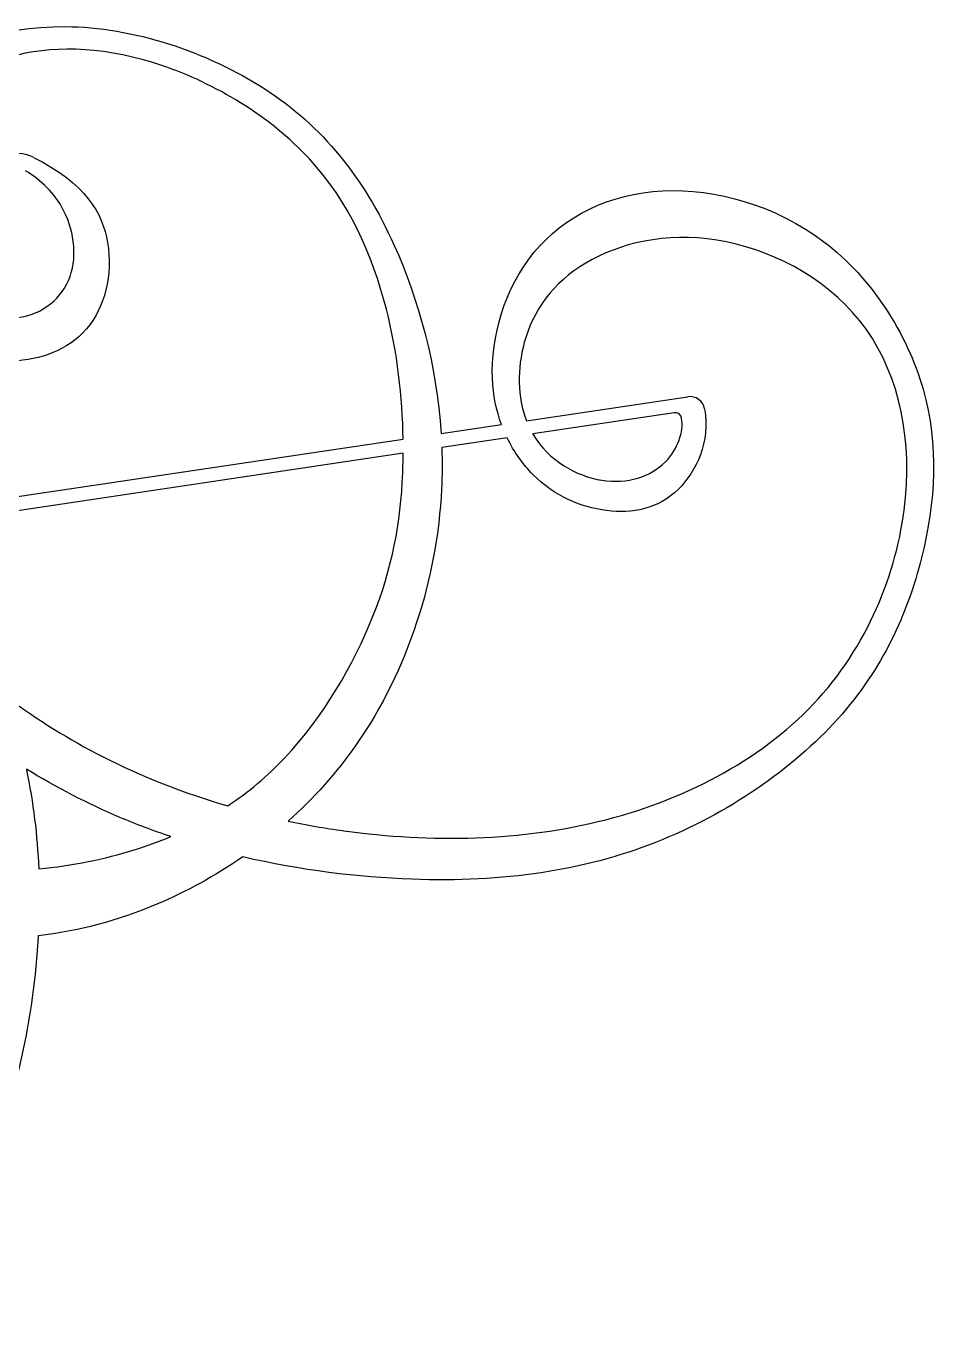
# Model space of a CAD drawing. Header units: millimetres. Extents: x -138 to 149, y -81 to 70.
# Drawn here: x 51.1 to 149.1, y -70.1 to 69.5 of the extents above; entities that cross this region are included whole.
import ezdxf

# ---------------------------------------------------------------- set-up
doc = ezdxf.new("R2010")
doc.units = ezdxf.units.MM
doc.header["$MEASUREMENT"] = 0
doc.layers.add('Default', color=18, linetype='Continuous')

msp = doc.modelspace()

# ---------------------------------------------------------------- linework, layer by layer
at = {"layer": 'Default', "color": 5}
for p, q in [((104.81, 27.1), (122.11, 29.68)), ((120.66, 27.95), (105.48, 25.69)), ((95.64, 25.74), (102.12, 26.7)), ((42.47, 17.82), (91.57, 25.13)), ((102.72, 25.28), (95.71, 24.24)), ((91.58, 23.62), (40.52, 16.01))]:
    msp.add_line(p, q, dxfattribs=at)
for centre, radius, start, end in [((50.19, 51.97), 3.82, 63.3585, 115.4751), ((122.35, 28.1), 1.6, 10.1359, 98.4751), ((120.77, 27.26), 0.703, 9.6662, 98.4752)]:
    msp.add_arc(centre, radius, start, end, dxfattribs=at)
for points, knots in [([(10.35, 66.38), (12.4, 62.78), (23.23, 61.03), (35.48, 64.45), (54.48, 71.99), (78.55, 64.12), (90.76, 48.99), (95.17, 33.14), (95.64, 25.74)], [5455.653946, 5455.653946, 5455.653946, 5455.653946, 5466.032702, 5478.527307, 5491.021911, 5503.516516, 5516.011121, 5525.881071, 5525.881071, 5525.881071, 5525.881071]), ([(91.57, 25.13), (91.5, 29.63), (90.25, 40.56), (83.2, 56.27), (65.42, 66.85), (49.12, 67.77), (39.13, 60.28), (37.47, 53.41), (37.62, 50.21)], [1529.994389, 1529.994389, 1529.994389, 1529.994389, 1537.594859, 1547.273994, 1556.95313, 1566.632265, 1576.311401, 1585.743133, 1585.743133, 1585.743133, 1585.743133]), ([(51.9, 55.38), (57.53, 52.56), (61.24, 45.93), (58.65, 35.74), (49.55, 32.55), (41.13, 35.11), (36.25, 42.12), (35.52, 47.15), (35.48, 47.53)], [1594.070807, 1594.070807, 1594.070807, 1594.070807, 1600.506971, 1607.614147, 1614.721322, 1621.828497, 1628.935672, 1629.508808, 1629.508808, 1629.508808, 1629.508808]), ([(37.78, 48.63), (38.2, 45.87), (40.74, 40.42), (50.23, 36.67), (56.89, 41.53), (56.13, 49.64), (52.63, 53.02), (51.05, 53.92)], [570.958539, 570.958539, 570.958539, 570.958539, 579.310086, 588.989221, 598.668356, 608.347491, 616.227056, 616.227056, 616.227056, 616.227056]), ([(102.12, 26.7), (101.58, 28.19), (100.37, 33.89), (103.92, 46.61), (118.63, 53.94), (138.08, 48.35), (149.46, 30.57), (148.35, 12.3), (140.41, -5.41), (119.4, -19.97), (97.43, -23.2), (80.54, -21.16), (74.35, -19.72)], [5529.385832, 5529.385832, 5529.385832, 5529.385832, 5534.310161, 5546.372882, 5558.435602, 5570.498323, 5582.561043, 5594.623763, 5606.686484, 5618.749204, 5630.811925, 5637.824389, 5637.824389, 5637.824389, 5637.824389]), ([(79.22, -15.87), (81.19, -16.29), (92.42, -18.24), (114.1, -17.87), (138.73, -4.5), (147.88, 19.52), (142.73, 39.7), (124.75, 48.59), (109.72, 44.93), (103.75, 36.4), (103.84, 29.63), (104.81, 27.1)], [1422.332357, 1422.332357, 1422.332357, 1422.332357, 1424.792501, 1436.159544, 1447.526587, 1458.893629, 1470.260672, 1481.627714, 1492.994757, 1504.361799, 1513.790771, 1513.790771, 1513.790771, 1513.790771]), ([(123.92, 28.38), (124.55, 24.85), (121.32, 18.02), (113.44, 16.63), (106.52, 19.53), (103.47, 23.75), (102.72, 25.28)], [1524.467218, 1524.467218, 1524.467218, 1524.467218, 1535.041705, 1547.104425, 1559.167146, 1564.673416, 1564.673416, 1564.673416, 1564.673416]), ([(105.48, 25.69), (105.49, 25.67), (107.12, 22.89), (113.14, 19.43), (120.32, 21.85), (121.7, 25.94), (121.46, 27.38)], [239.922698, 239.922698, 239.922698, 239.922698, 240.022277, 251.389319, 262.756362, 272.519186, 272.519186, 272.519186, 272.519186]), ([(95.71, 24.24), (95.77, 22.76), (95.72, 11.73), (90.84, -3.59), (81.94, -13.45), (79.22, -15.87)], [1568.463707, 1568.463707, 1568.463707, 1568.463707, 1570.423939, 1582.918544, 1587.771935, 1587.771935, 1587.771935, 1587.771935]), ([(72.74, -14.25), (74.99, -12.75), (81.68, -7.06), (89.47, 6.55), (91.43, 16.66), (91.57, 22.91), (91.58, 23.62)], [649.278123, 649.278123, 649.278123, 649.278123, 653.464481, 663.143616, 672.822752, 674.042987, 674.042987, 674.042987, 674.042987]), ([(49.09, -2.64), (52.36, -5.01), (59.57, -9.54), (68, -12.86), (72.74, -14.25)], [637.784445, 637.784445, 637.784445, 637.784445, 643.117921, 649.278123, 649.278123, 649.278123, 649.278123]), ([(66.63, -17.54), (64.78, -16.92), (59.44, -14.91), (54.39, -12.27), (51.13, -10.31)], [282.456454, 282.456454, 282.456454, 282.456454, 284.577695, 288.66208, 288.66208, 288.66208, 288.66208]), ([(52.45, -21.01), (56.07, -20.65), (61.05, -19.65), (65.37, -18.07), (66.63, -17.54)], [275.888881, 275.888881, 275.888881, 275.888881, 280.463542, 282.456454, 282.456454, 282.456454, 282.456454]), ([(74.35, -19.72), (71.4, -21.76), (64.15, -25.73), (56.71, -27.7), (52.39, -28.19)], [5637.824389, 5637.824389, 5637.824389, 5637.824389, 5642.688758, 5649.148666, 5649.148666, 5649.148666, 5649.148666]), ([(52.39, -28.19), (52.36, -28.72), (51.74, -38.12), (47.3, -57.59), (31.63, -69.73), (17.76, -70.25), (7.85, -63.25), (3.8, -52.17), (9.12, -40.21), (14.28, -37.76)], [5649.148666, 5649.148666, 5649.148666, 5649.148666, 5649.947349, 5663.143465, 5676.339581, 5689.535698, 5702.731814, 5715.927931, 5728.107161, 5728.107161, 5728.107161, 5728.107161])]:
    msp.add_open_spline(points, degree=3, knots=knots, dxfattribs=at)
msp.add_open_spline([(51.13, -10.31), (51.87, -13.88), (52.3, -17.42), (52.45, -21.01)], degree=3, dxfattribs=at)

doc.saveas('drawing.dxf')
